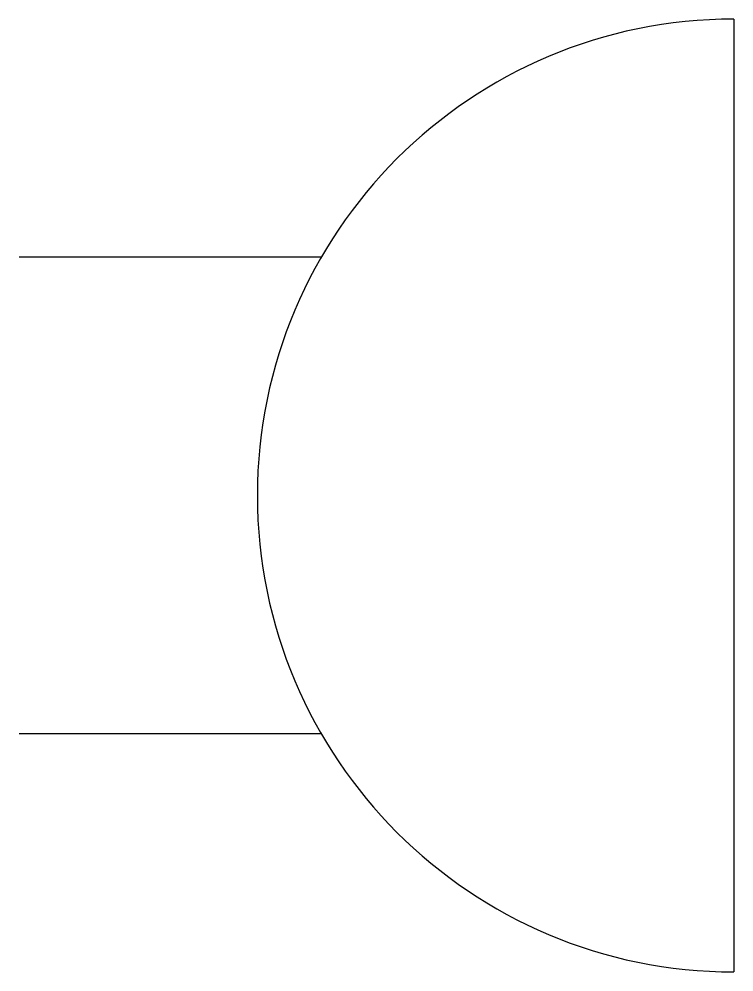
# Model space of a CAD drawing. Header units: millimetres. Extents: x -2 to 1, y -2 to 2.
import ezdxf

# ---------------------------------------------------------------- set-up
doc = ezdxf.new("R2010")
doc.units = ezdxf.units.MM

msp = doc.modelspace()

# ---------------------------------------------------------------- linework, layer by layer
at = {"transparency": 33554687}
for p, q in [((1, 2), (1, -2)), ((-0.7321, 1), (-2, 1)), ((-0.7321, -1), (-2, -1))]:
    msp.add_line(p, q, dxfattribs=at)
msp.add_arc((1, 0), 2, 90, 270, dxfattribs=at)

doc.saveas('drawing.dxf')
